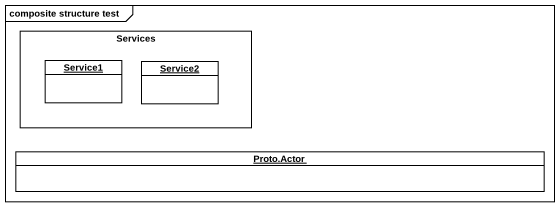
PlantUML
@startuml
mainframe composite structure test
hide circle
hide empty members
rectangle Services {
  object Service1
  object Service2
}
object "Proto.Actor" as Proto_Actor
@enduml
